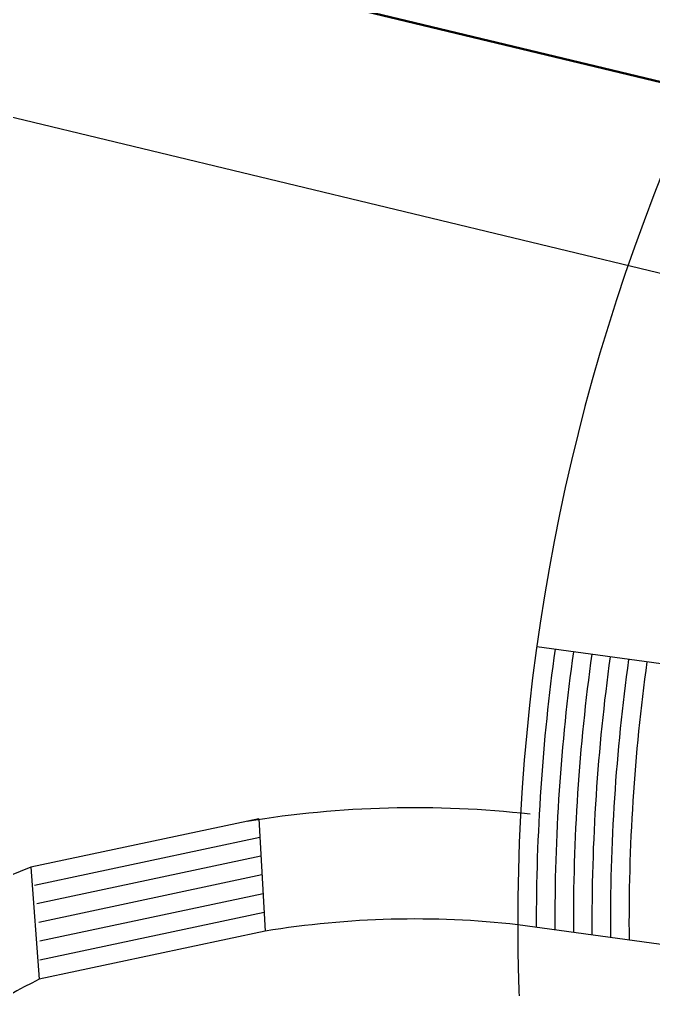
# Model space of a CAD drawing. Extents: x 2080 to 102394, y 2071 to 93424.
# Drawn here: x 86854 to 87264, y 83870 to 84498 of the extents above; entities that cross this region are included whole.
import ezdxf

# ---------------------------------------------------------------- set-up
doc = ezdxf.new("R2010")
doc.units = 0
doc.header["$LTSCALE"] = 20
doc.header["$MEASUREMENT"] = 0
doc.linetypes.add('ACAD_ISO02W100', pattern=[15, 12, -3])
doc.layers.add('COUNTRY FENCE', color=13, linetype='ACAD_ISO02W100', lineweight=50)
doc.layers.add('road', color=2, linetype='Continuous')

msp = doc.modelspace()

# ---------------------------------------------------------------- linework, layer by layer
at = {"linetype": 'Continuous', "ltscale": 0.5}
for p, q in [((87307.607, 84075.707), (87188.736, 84092.125)), ((87008.907, 83980.704), (86861.394, 83949.313)), ((87009.506, 83968.563), (86863.63, 83937.52)), ((87010.267, 83956.456), (86865.34, 83925.615)), ((87010.947, 83944.332), (86866.519, 83913.597)), ((87011.626, 83932.208), (86867.159, 83901.465)), ((87012.306, 83920.084), (86867.249, 83889.215)), ((87012.986, 83907.96), (86866.773, 83876.845)), ((87296.607, 83895.518), (87176.467, 83912.11))]:
    msp.add_line(p, q, dxfattribs=at)
at = {"ltscale": 0.5}
for p, q in [((87008.907, 83980.704), (87012.986, 83907.96)), ((86861.394, 83949.313), (86866.773, 83876.845))]:
    msp.add_line(p, q, dxfattribs=at)
at = {"linetype": 'Continuous', "ltscale": 0.5}
for centre, radius, start, end in [((88478.885, 83913.773), 1302.419, 155.595687, 206.135795), ((88478.882, 83913.939), 1290.419, 172.136483, 180.154797), ((88478.882, 83913.939), 1278.419, 172.136483, 180.230564), ((88478.882, 83913.939), 1266.419, 172.136483, 180.307781), ((88478.882, 83913.939), 1254.419, 172.136483, 180.386491), ((88478.882, 83913.939), 1242.419, 172.136483, 180.466738), ((88478.882, 83913.939), 1230.419, 172.136483, 180.548567)]:
    msp.add_arc(centre, radius, start, end, dxfattribs=at)
at = {"ltscale": 0.5}
for centre, radius, start, end in [((87109.746, 83318.463), 669.385, 83.587337, 99.321428), ((87009.575, 83554.227), 421.96, 110.559094, 142.841902), ((87109.746, 83318.463), 597.385, 83.587337, 99.321428), ((87048.814, 83514.595), 405.418, 116.680765, 141.227263)]:
    msp.add_arc(centre, radius, start, end, dxfattribs=at)
at = {"layer": 'COUNTRY FENCE', "linetype": 'Continuous'}
msp.add_line((88400.615, 84184.998), (86532.587, 84635.065), dxfattribs=at)
at = {"layer": 'road', "linetype": 'Continuous', "ltscale": 0.5}
msp.add_line((87365.048, 84310.614), (86585.985, 84498.315), dxfattribs=at)

doc.saveas('drawing.dxf')
